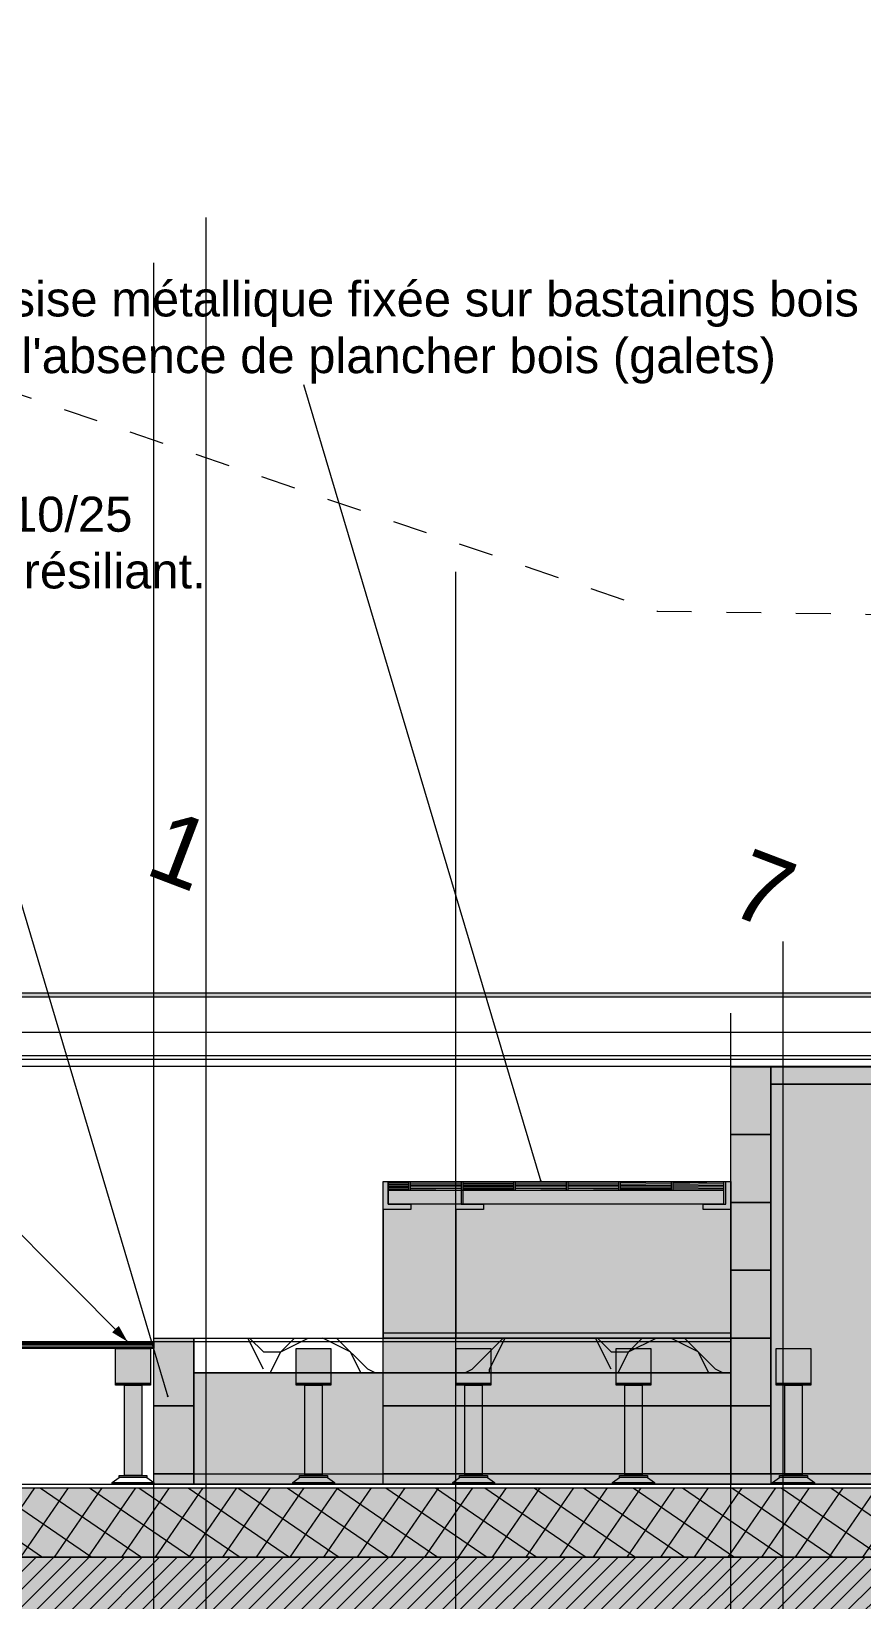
# Model space of a CAD drawing. Header units: metres. Extents: x 1838950 to 1842843, y 5171318 to 5174224.
# Drawn here: x 1841004.913 to 1841007.301, y 5171440.36 to 5171444.868 of the extents above; entities that cross this region are included whole.
import ezdxf

# ---------------------------------------------------------------- set-up
doc = ezdxf.new("R2010")
doc.units = ezdxf.units.M
doc.header["$LTSCALE"] = 0.0254
doc.linetypes.add('VW-01', pattern=[0.41656, 0.20828, -0.20828])
for name, color, linetype, lineweight in [('00 CHAZAL BASTAING BOIS', 7, 'Continuous', 5), ('00 CHAZAL BASTAING BOIS Styrodur', 7, 'Continuous', 5), ('00 CHAZAL Coupe A.5', 7, 'Continuous', 18), ('00 CHAZAL Drainage Hors lot', 7, 'Continuous', 5), ('00 CHAZAL INVISIBLE ARCHI', 7, 'Continuous', 5), ('00 CHAZAL MOBILIER', 7, 'Continuous', 5), ('00 CHAZAL PLATELAGE BOIS', 7, 'Continuous', 5), ('B BATI-murs', 7, 'Continuous', 35), ('B GÈnÈral_Hatch', 7, 'Continuous', 5), ('B Général', 7, 'Continuous', 5), ('C ANNOTATIONS-texte', 7, 'Continuous', 5), ('DWG_141127_DETAI - B GÈnÈral_Hatch', 7, 'Continuous', 5), ('DWG_141127_DETAI - B Général', 7, 'Continuous', 5), ('Général', 7, 'Continuous', 5)]:
    doc.layers.add(name, color=color, linetype=linetype, lineweight=lineweight)
doc.layers.add('00 CHAZAL CONSTRUCTION', color=1, linetype='Continuous', lineweight=5, true_color=0xff0000)
doc.layers.add('SA - galet blanc', color=7, linetype='Continuous', lineweight=18, true_color=0xc0c0c0)
doc.styles.add('Arial', font='arial.ttf')
pattern_1 = [(0, (0.0052917, -0.0070556), (0.00352777777, -0.00440972222), [])]

# ---------------------------------------------------------------- blocks, each defined once
blk = doc.blocks.new('Groupe-138-1-5')
at = {"layer": 'B BATI-murs', "linetype": 'Continuous', "lineweight": 0}
for points in [[(100.8939, -51.0237), (100.9939, -51.0237), (100.9939, -51.0287), (100.8939, -51.0287)], [(100.9189, -51.0287), (100.9689, -51.0287), (100.9689, -51.2887), (100.9189, -51.2887)], [(100.9039, -51.2887), (100.9839, -51.2887), (100.9839, -51.2937), (100.9039, -51.2937)], [(100.8839, -51.3087), (101.0039, -51.3087), (101.0039, -51.3137), (100.8839, -51.3137)]]:
    blk.add_hatch(color=7, dxfattribs=at).paths.add_polyline_path(points)
at = {"layer": 'B BATI-murs', "color": 7, "linetype": 'Continuous', "lineweight": 13}
for p, q in [((100.8839, -51.3087), (100.9039, -51.2937)), ((100.9839, -51.2937), (101.0039, -51.3087))]:
    blk.add_line(p, q, dxfattribs=at)
at = {"layer": 'B BATI-murs', "color": 7, "linetype": 'Continuous', "lineweight": 13, "flags": 128}
for points in [[(100.8939, -51.0237), (100.9939, -51.0237), (100.9939, -51.0287), (100.8939, -51.0287)], [(100.9189, -51.0287), (100.9689, -51.0287), (100.9689, -51.2887), (100.9189, -51.2887)], [(100.9039, -51.2887), (100.9839, -51.2887), (100.9839, -51.2937), (100.9039, -51.2937)], [(100.8839, -51.3087), (101.0039, -51.3087), (101.0039, -51.3137), (100.8839, -51.3137)]]:
    blk.add_lwpolyline(points, close=True, dxfattribs=at)
blk = doc.blocks.new('Groupe-2032-1')
at = {"layer": '00 CHAZAL CONSTRUCTION'}
for p, q in [((1841005.4157, 5171440.242), (1841005.4157, 5171444.3334)), ((1841005.2657, 5171440.242), (1841005.2657, 5171444.2034)), ((1841006.1338, 5171440.242), (1841006.1338, 5171443.3151)), ((1841008.5748, 5171440.2423), (1841008.5748, 5171442.605)), ((1841007.0748, 5171440.2421), (1841007.0748, 5171442.2521)), ((1841008.4248, 5171440.2423), (1841008.4248, 5171442.1808)), ((1841006.9248, 5171440.2421), (1841006.9248, 5171442.0459))]:
    blk.add_line(p, q, dxfattribs=at)
blk = doc.blocks.new('Groupe-2033-1')
at = {"layer": '00 CHAZAL CONSTRUCTION', "flags": 128}
blk.add_lwpolyline([(1841003.3134, 5171442.9915), (1841003.3134, 5171441.9915), (1841009.2224, 5171441.9915), (1841009.2224, 5171440.682), (1841013.8148, 5171440.682), (1841013.8048, 5171441.6819)], dxfattribs=at)
at = {"layer": '00 CHAZAL CONSTRUCTION', "color": 7}
blk.add_blockref('Groupe-2032-1', (0, 0), dxfattribs=at)
at = {"layer": '00 CHAZAL CONSTRUCTION', "char_height": 0.2014, "attachment_point": 1, "rotation": 339.1733, "line_spacing_factor": 0.970891, "style": 'Arial'}
for s, insert in [('1', (1841005.3059, 5171442.6365)), ('7', (1841006.9806, 5171442.524))]:
    blk.add_mtext(s, dxfattribs=dict(at, insert=insert))
blk = doc.blocks.new('Groupe-139-1-5')
at = {"layer": 'B BATI-murs', "linetype": 'Continuous', "lineweight": 0}
for points in [[(101.3539, -51.0237), (101.4539, -51.0237), (101.4539, -51.0287), (101.3539, -51.0287)], [(101.3789, -51.0287), (101.4289, -51.0287), (101.4289, -51.2887), (101.3789, -51.2887)], [(101.3639, -51.2887), (101.4439, -51.2887), (101.4439, -51.2937), (101.3639, -51.2937)], [(101.3439, -51.3087), (101.4639, -51.3087), (101.4639, -51.3137), (101.3439, -51.3137)]]:
    blk.add_hatch(color=7, dxfattribs=at).paths.add_polyline_path(points)
at = {"layer": 'B BATI-murs', "color": 7, "linetype": 'Continuous', "lineweight": 13}
for p, q in [((101.3439, -51.3087), (101.3639, -51.2937)), ((101.4439, -51.2937), (101.4639, -51.3087))]:
    blk.add_line(p, q, dxfattribs=at)
at = {"layer": 'B BATI-murs', "color": 7, "linetype": 'Continuous', "lineweight": 13, "flags": 128}
for points in [[(101.3539, -51.0237), (101.4539, -51.0237), (101.4539, -51.0287), (101.3539, -51.0287)], [(101.3789, -51.0287), (101.4289, -51.0287), (101.4289, -51.2887), (101.3789, -51.2887)], [(101.3639, -51.2887), (101.4439, -51.2887), (101.4439, -51.2937), (101.3639, -51.2937)], [(101.3439, -51.3087), (101.4639, -51.3087), (101.4639, -51.3137), (101.3439, -51.3137)]]:
    blk.add_lwpolyline(points, close=True, dxfattribs=at)
blk = doc.blocks.new('Groupe-140-1-5')
at = {"layer": 'B BATI-murs', "linetype": 'Continuous', "lineweight": 0}
for points in [[(101.8139, -51.0237), (101.9139, -51.0237), (101.9139, -51.0287), (101.8139, -51.0287)], [(101.8389, -51.0287), (101.8889, -51.0287), (101.8889, -51.2887), (101.8389, -51.2887)], [(101.8239, -51.2887), (101.9039, -51.2887), (101.9039, -51.2937), (101.8239, -51.2937)], [(101.8039, -51.3087), (101.9239, -51.3087), (101.9239, -51.3137), (101.8039, -51.3137)]]:
    blk.add_hatch(color=7, dxfattribs=at).paths.add_polyline_path(points)
at = {"layer": 'B BATI-murs', "color": 7, "linetype": 'Continuous', "lineweight": 13}
for p, q in [((101.8039, -51.3087), (101.8239, -51.2937)), ((101.9039, -51.2937), (101.9239, -51.3087))]:
    blk.add_line(p, q, dxfattribs=at)
at = {"layer": 'B BATI-murs', "color": 7, "linetype": 'Continuous', "lineweight": 13, "flags": 128}
for points in [[(101.8139, -51.0237), (101.9139, -51.0237), (101.9139, -51.0287), (101.8139, -51.0287)], [(101.8389, -51.0287), (101.8889, -51.0287), (101.8889, -51.2887), (101.8389, -51.2887)], [(101.8239, -51.2887), (101.9039, -51.2887), (101.9039, -51.2937), (101.8239, -51.2937)], [(101.8039, -51.3087), (101.9239, -51.3087), (101.9239, -51.3137), (101.8039, -51.3137)]]:
    blk.add_lwpolyline(points, close=True, dxfattribs=at)
blk = doc.blocks.new('Groupe-141-1-5')
at = {"layer": 'B BATI-murs', "linetype": 'Continuous', "lineweight": 0}
for points in [[(102.2739, -51.0237), (102.3739, -51.0237), (102.3739, -51.0287), (102.2739, -51.0287)], [(102.2989, -51.0287), (102.3489, -51.0287), (102.3489, -51.2887), (102.2989, -51.2887)], [(102.2839, -51.2887), (102.3639, -51.2887), (102.3639, -51.2937), (102.2839, -51.2937)], [(102.2639, -51.3087), (102.3839, -51.3087), (102.3839, -51.3137), (102.2639, -51.3137)]]:
    blk.add_hatch(color=7, dxfattribs=at).paths.add_polyline_path(points)
at = {"layer": 'B BATI-murs', "color": 7, "linetype": 'Continuous', "lineweight": 13}
for p, q in [((102.2639, -51.3087), (102.2839, -51.2937)), ((102.3639, -51.2937), (102.3839, -51.3087))]:
    blk.add_line(p, q, dxfattribs=at)
at = {"layer": 'B BATI-murs', "color": 7, "linetype": 'Continuous', "lineweight": 13, "flags": 128}
for points in [[(102.2739, -51.0237), (102.3739, -51.0237), (102.3739, -51.0287), (102.2739, -51.0287)], [(102.2989, -51.0287), (102.3489, -51.0287), (102.3489, -51.2887), (102.2989, -51.2887)], [(102.2839, -51.2887), (102.3639, -51.2887), (102.3639, -51.2937), (102.2839, -51.2937)], [(102.2639, -51.3087), (102.3839, -51.3087), (102.3839, -51.3137), (102.2639, -51.3137)]]:
    blk.add_lwpolyline(points, close=True, dxfattribs=at)
blk = doc.blocks.new('Groupe-142-1-5')
at = {"layer": 'B BATI-murs', "linetype": 'Continuous', "lineweight": 0}
for points in [[(102.7339, -51.0237), (102.8339, -51.0237), (102.8339, -51.0287), (102.7339, -51.0287)], [(102.7589, -51.0287), (102.8089, -51.0287), (102.8089, -51.2887), (102.7589, -51.2887)], [(102.7439, -51.2887), (102.8239, -51.2887), (102.8239, -51.2937), (102.7439, -51.2937)], [(102.7239, -51.3087), (102.8439, -51.3087), (102.8439, -51.3137), (102.7239, -51.3137)]]:
    blk.add_hatch(color=7, dxfattribs=at).paths.add_polyline_path(points)
at = {"layer": 'B BATI-murs', "color": 7, "linetype": 'Continuous', "lineweight": 13}
for p, q in [((102.7239, -51.3087), (102.7439, -51.2937)), ((102.8239, -51.2937), (102.8439, -51.3087))]:
    blk.add_line(p, q, dxfattribs=at)
at = {"layer": 'B BATI-murs', "color": 7, "linetype": 'Continuous', "lineweight": 13, "flags": 128}
for points in [[(102.7339, -51.0237), (102.8339, -51.0237), (102.8339, -51.0287), (102.7339, -51.0287)], [(102.7589, -51.0287), (102.8089, -51.0287), (102.8089, -51.2887), (102.7589, -51.2887)], [(102.7439, -51.2887), (102.8239, -51.2887), (102.8239, -51.2937), (102.7439, -51.2937)], [(102.7239, -51.3087), (102.8439, -51.3087), (102.8439, -51.3137), (102.7239, -51.3137)]]:
    blk.add_lwpolyline(points, close=True, dxfattribs=at)
blk = doc.blocks.new('Groupe-2034-1')
at = {"layer": '00 CHAZAL PLATELAGE BOIS', "linetype": 'Continuous', "lineweight": 0, "true_color": 0xead4bf}
for points in [[(1841005.6748, 5171441.082), (1841005.7748, 5171441.082), (1841005.7748, 5171440.982), (1841005.6748, 5171440.982)], [(1841006.1348, 5171441.082), (1841006.2348, 5171441.082), (1841006.2348, 5171440.982), (1841006.1348, 5171440.982)], [(1841006.5948, 5171441.082), (1841006.6948, 5171441.082), (1841006.6948, 5171440.982), (1841006.5948, 5171440.982)], [(1841007.0548, 5171441.082), (1841007.1548, 5171441.082), (1841007.1548, 5171440.982), (1841007.0548, 5171440.982)]]:
    blk.add_hatch(color=254, dxfattribs=at).paths.add_polyline_path(points)
at = {"layer": '00 CHAZAL PLATELAGE BOIS', "flags": 128}
for points in [[(1841005.6748, 5171441.082), (1841005.7748, 5171441.082), (1841005.7748, 5171440.982), (1841005.6748, 5171440.982)], [(1841006.1348, 5171441.082), (1841006.2348, 5171441.082), (1841006.2348, 5171440.982), (1841006.1348, 5171440.982)], [(1841006.5948, 5171441.082), (1841006.6948, 5171441.082), (1841006.6948, 5171440.982), (1841006.5948, 5171440.982)], [(1841007.0548, 5171441.082), (1841007.1548, 5171441.082), (1841007.1548, 5171440.982), (1841007.0548, 5171440.982)]]:
    blk.add_lwpolyline(points, close=True, dxfattribs=at)
at = {"layer": 'Général', "color": 7}
for name in ['Groupe-139-1-5', 'Groupe-140-1-5', 'Groupe-141-1-5', 'Groupe-142-1-5']:
    blk.add_blockref(name, (1840904.3209, 5171492.0056), dxfattribs=at)
blk = doc.blocks.new('Groupe-2035-1')
at = {"layer": 'DWG_141127_DETAI - B GÈnÈral_Hatch', "linetype": 'Continuous', "lineweight": 0, "true_color": 0xa6caf0}
blk.add_hatch(color=151, dxfattribs=at).paths.add_polyline_path([(1841006.1338, 5171441.1119), (1841006.1338, 5171441.1269), (1841006.9248, 5171441.1269), (1841006.9248, 5171441.112)])
at = {"layer": 'DWG_141127_DETAI - B Général', "linetype": 'Continuous', "lineweight": 0, "true_color": 0x800000}
for points in [[(1841006.2138, 5171441.4969), (1841006.2138, 5171441.4819), (1841006.1338, 5171441.482), (1841006.1338, 5171441.562), (1841006.1488, 5171441.562), (1841006.1488, 5171441.497)], [(1841006.9248, 5171441.4819), (1841006.8448, 5171441.4819), (1841006.8448, 5171441.4969), (1841006.9098, 5171441.4969), (1841006.9098, 5171441.5619), (1841006.9248, 5171441.5619)]]:
    blk.add_hatch(color=16, dxfattribs=at).paths.add_polyline_path(points)
at = {"layer": 'DWG_141127_DETAI - B Général', "linetype": 'Continuous', "lineweight": 5, "true_color": 0x808080}
h = blk.add_hatch(dxfattribs=at)
h.set_pattern_fill('BOIS-FIL-HOR', color=8, style=0, pattern_type=2)
h.set_pattern_definition(pattern_1)
h.paths.add_polyline_path([(1841006.1548, 5171441.537), (1841006.1548, 5171441.562), (1841006.2998, 5171441.562), (1841006.2998, 5171441.5369)])
h = blk.add_hatch(dxfattribs=at)
h.set_pattern_fill('BOIS-FIL-HOR', color=8, style=0, pattern_type=2)
h.set_pattern_definition(pattern_1)
h.paths.add_polyline_path([(1841006.3058, 5171441.5369), (1841006.3058, 5171441.562), (1841006.4508, 5171441.562), (1841006.4508, 5171441.537)])
h = blk.add_hatch(dxfattribs=at)
h.set_pattern_fill('BOIS-FIL-HOR', color=8, style=0, pattern_type=2)
h.set_pattern_definition(pattern_1)
h.paths.add_polyline_path([(1841006.4568, 5171441.5369), (1841006.4568, 5171441.562), (1841006.6018, 5171441.562), (1841006.6018, 5171441.537)])
h = blk.add_hatch(dxfattribs=at)
h.set_pattern_fill('BOIS-FIL-HOR', color=8, style=0, pattern_type=2)
h.set_pattern_definition(pattern_1)
h.paths.add_polyline_path([(1841006.6078, 5171441.5369), (1841006.6078, 5171441.562), (1841006.7528, 5171441.562), (1841006.7528, 5171441.537)])
h = blk.add_hatch(dxfattribs=at)
h.set_pattern_fill('BOIS-FIL-HOR', color=8, style=0, pattern_type=2)
h.set_pattern_definition(pattern_1)
h.paths.add_polyline_path([(1841006.7588, 5171441.5369), (1841006.7588, 5171441.562), (1841006.9038, 5171441.562), (1841006.9038, 5171441.537)])
at = {"layer": 'DWG_141127_DETAI - B Général', "linetype": 'Continuous', "lineweight": 0, "true_color": 0xa6caf0}
blk.add_hatch(color=151, dxfattribs=at).paths.add_polyline_path([(1841006.1548, 5171441.537), (1841006.9038, 5171441.537), (1841006.9038, 5171441.4969), (1841006.1548, 5171441.497)])
at = {"layer": 'DWG_141127_DETAI - B GÈnÈral_Hatch'}
for p, q in [((1841006.1338, 5171441.482), (1841006.1338, 5171441.1119)), ((1841006.9248, 5171441.4819), (1841006.9248, 5171441.1269))]:
    blk.add_line(p, q, dxfattribs=at)
at = {"layer": 'DWG_141127_DETAI - B GÈnÈral_Hatch', "flags": 128}
blk.add_lwpolyline([(1841006.1338, 5171441.1119), (1841006.1338, 5171441.1269), (1841006.9248, 5171441.1269), (1841006.9248, 5171441.112)], close=True, dxfattribs=at)
at = {"layer": 'DWG_141127_DETAI - B Général', "color": 7, "linetype": 'Continuous', "lineweight": 5, "flags": 128}
for points in [[(1841006.2138, 5171441.4969), (1841006.2138, 5171441.4819), (1841006.1338, 5171441.482), (1841006.1338, 5171441.562), (1841006.1488, 5171441.562), (1841006.1488, 5171441.497)], [(1841006.1548, 5171441.537), (1841006.1548, 5171441.562), (1841006.2998, 5171441.562), (1841006.2998, 5171441.5369)], [(1841006.3058, 5171441.5369), (1841006.3058, 5171441.562), (1841006.4508, 5171441.562), (1841006.4508, 5171441.537)], [(1841006.4568, 5171441.5369), (1841006.4568, 5171441.562), (1841006.6018, 5171441.562), (1841006.6018, 5171441.537)], [(1841006.6078, 5171441.5369), (1841006.6078, 5171441.562), (1841006.7528, 5171441.562), (1841006.7528, 5171441.537)], [(1841006.7588, 5171441.5369), (1841006.7588, 5171441.562), (1841006.9038, 5171441.562), (1841006.9038, 5171441.537)], [(1841006.9248, 5171441.4819), (1841006.8448, 5171441.4819), (1841006.8448, 5171441.4969), (1841006.9098, 5171441.4969), (1841006.9098, 5171441.5619), (1841006.9248, 5171441.5619)], [(1841006.1548, 5171441.537), (1841006.9038, 5171441.537), (1841006.9038, 5171441.4969), (1841006.1548, 5171441.497)]]:
    blk.add_lwpolyline(points, close=True, dxfattribs=at)
blk = doc.blocks.new('Groupe-2036-1')
at = {"layer": '00 CHAZAL MOBILIER', "linetype": 'Continuous', "lineweight": 0, "true_color": 0xa6caf0}
blk.add_hatch(color=151, dxfattribs=at).paths.add_polyline_path([(1841005.9248, 5171441.562), (1841006.9248, 5171441.5619), (1841006.9248, 5171441.112), (1841005.9248, 5171441.112)])
at = {"layer": 'DWG_141127_DETAI - B GÈnÈral_Hatch', "linetype": 'Continuous', "lineweight": 0, "true_color": 0xa6caf0}
blk.add_hatch(color=151, dxfattribs=at).paths.add_polyline_path([(1841005.9248, 5171441.1119), (1841005.9248, 5171441.1269), (1841006.9248, 5171441.1269), (1841006.9248, 5171441.112)])
at = {"layer": 'DWG_141127_DETAI - B Général', "linetype": 'Continuous', "lineweight": 0, "true_color": 0x800000}
for points in [[(1841006.0048, 5171441.4969), (1841006.0048, 5171441.4819), (1841005.9248, 5171441.482), (1841005.9248, 5171441.562), (1841005.9398, 5171441.562), (1841005.9398, 5171441.497)], [(1841006.9248, 5171441.4819), (1841006.8448, 5171441.4819), (1841006.8448, 5171441.4969), (1841006.9098, 5171441.4969), (1841006.9098, 5171441.5619), (1841006.9248, 5171441.5619)]]:
    blk.add_hatch(color=16, dxfattribs=at).paths.add_polyline_path(points)
at = {"layer": 'DWG_141127_DETAI - B Général', "linetype": 'Continuous', "lineweight": 5, "true_color": 0x808080}
h = blk.add_hatch(dxfattribs=at)
h.set_pattern_fill('BOIS-FIL-HOR', color=8, style=0, pattern_type=2)
h.set_pattern_definition(pattern_1)
h.paths.add_polyline_path([(1841005.9398, 5171441.537), (1841005.9398, 5171441.562), (1841005.9978, 5171441.562), (1841005.9978, 5171441.537)])
h = blk.add_hatch(dxfattribs=at)
h.set_pattern_fill('BOIS-FIL-HOR', color=8, style=0, pattern_type=2)
h.set_pattern_definition(pattern_1)
h.paths.add_polyline_path([(1841006.0038, 5171441.537), (1841006.0038, 5171441.562), (1841006.1488, 5171441.562), (1841006.1488, 5171441.5369)])
h = blk.add_hatch(dxfattribs=at)
h.set_pattern_fill('BOIS-FIL-HOR', color=8, style=0, pattern_type=2)
h.set_pattern_definition(pattern_1)
h.paths.add_polyline_path([(1841006.1548, 5171441.537), (1841006.1548, 5171441.562), (1841006.2998, 5171441.562), (1841006.2998, 5171441.5369)])
h = blk.add_hatch(dxfattribs=at)
h.set_pattern_fill('BOIS-FIL-HOR', color=8, style=0, pattern_type=2)
h.set_pattern_definition(pattern_1)
h.paths.add_polyline_path([(1841006.3058, 5171441.5369), (1841006.3058, 5171441.562), (1841006.4508, 5171441.562), (1841006.4508, 5171441.537)])
h = blk.add_hatch(dxfattribs=at)
h.set_pattern_fill('BOIS-FIL-HOR', color=8, style=0, pattern_type=2)
h.set_pattern_definition(pattern_1)
h.paths.add_polyline_path([(1841006.4568, 5171441.5369), (1841006.4568, 5171441.562), (1841006.6018, 5171441.562), (1841006.6018, 5171441.537)])
h = blk.add_hatch(dxfattribs=at)
h.set_pattern_fill('BOIS-FIL-HOR', color=8, style=0, pattern_type=2)
h.set_pattern_definition(pattern_1)
h.paths.add_polyline_path([(1841006.6078, 5171441.5369), (1841006.6078, 5171441.562), (1841006.7528, 5171441.562), (1841006.7528, 5171441.537)])
h = blk.add_hatch(dxfattribs=at)
h.set_pattern_fill('BOIS-FIL-HOR', color=8, style=0, pattern_type=2)
h.set_pattern_definition(pattern_1)
h.paths.add_polyline_path([(1841006.7588, 5171441.5369), (1841006.7588, 5171441.562), (1841006.9038, 5171441.562), (1841006.9038, 5171441.537)])
at = {"layer": 'DWG_141127_DETAI - B Général', "linetype": 'Continuous', "lineweight": 0, "true_color": 0xa6caf0}
blk.add_hatch(color=151, dxfattribs=at).paths.add_polyline_path([(1841005.9398, 5171441.537), (1841006.9038, 5171441.537), (1841006.9038, 5171441.4969), (1841005.9398, 5171441.497)])
at = {"layer": '00 CHAZAL MOBILIER', "flags": 128}
blk.add_lwpolyline([(1841005.9248, 5171441.562), (1841006.9248, 5171441.5619), (1841006.9248, 5171441.112), (1841005.9248, 5171441.112)], close=True, dxfattribs=at)
at = {"layer": 'DWG_141127_DETAI - B GÈnÈral_Hatch'}
for p, q in [((1841005.9248, 5171441.482), (1841005.9248, 5171441.1119)), ((1841006.9248, 5171441.4819), (1841006.9248, 5171441.1269))]:
    blk.add_line(p, q, dxfattribs=at)
at = {"layer": 'DWG_141127_DETAI - B GÈnÈral_Hatch', "flags": 128}
blk.add_lwpolyline([(1841005.9248, 5171441.1119), (1841005.9248, 5171441.1269), (1841006.9248, 5171441.1269), (1841006.9248, 5171441.112)], close=True, dxfattribs=at)
at = {"layer": 'DWG_141127_DETAI - B Général', "color": 7, "linetype": 'Continuous', "lineweight": 5, "flags": 128}
for points in [[(1841006.0048, 5171441.4969), (1841006.0048, 5171441.4819), (1841005.9248, 5171441.482), (1841005.9248, 5171441.562), (1841005.9398, 5171441.562), (1841005.9398, 5171441.497)], [(1841005.9398, 5171441.537), (1841005.9398, 5171441.562), (1841005.9978, 5171441.562), (1841005.9978, 5171441.537)], [(1841006.0038, 5171441.537), (1841006.0038, 5171441.562), (1841006.1488, 5171441.562), (1841006.1488, 5171441.5369)], [(1841006.1548, 5171441.537), (1841006.1548, 5171441.562), (1841006.2998, 5171441.562), (1841006.2998, 5171441.5369)], [(1841006.3058, 5171441.5369), (1841006.3058, 5171441.562), (1841006.4508, 5171441.562), (1841006.4508, 5171441.537)], [(1841006.4568, 5171441.5369), (1841006.4568, 5171441.562), (1841006.6018, 5171441.562), (1841006.6018, 5171441.537)], [(1841006.6078, 5171441.5369), (1841006.6078, 5171441.562), (1841006.7528, 5171441.562), (1841006.7528, 5171441.537)], [(1841006.7588, 5171441.5369), (1841006.7588, 5171441.562), (1841006.9038, 5171441.562), (1841006.9038, 5171441.537)], [(1841006.9248, 5171441.4819), (1841006.8448, 5171441.4819), (1841006.8448, 5171441.4969), (1841006.9098, 5171441.4969), (1841006.9098, 5171441.5619), (1841006.9248, 5171441.5619)], [(1841005.9398, 5171441.537), (1841006.9038, 5171441.537), (1841006.9038, 5171441.4969), (1841005.9398, 5171441.497)]]:
    blk.add_lwpolyline(points, close=True, dxfattribs=at)
at = {"layer": '00 CHAZAL INVISIBLE ARCHI', "color": 7, "transparency": 33554687}
blk.add_blockref('Groupe-2035-1', (0, 0), dxfattribs=at)
blk = doc.blocks.new('Groupe-2044-1')
at = {"layer": 'B Général', "color": 1, "linetype": 'VW-01', "lineweight": 18, "flags": 128}
blk.add_lwpolyline([(1840936.5064, 5171458.0611), (1840940.7116, 5171457.882), (1840941.2915, 5171457.882), (1840947.3725, 5171455.692), (1840961.6099, 5171452.192), (1840964.5628, 5171451.932), (1840975.7353, 5171449.272), (1840978.6482, 5171449.072), (1840980.8924, 5171448.462), (1840986.0321, 5171447.462), (1840996.4024, 5171445.602), (1841002.6533, 5171444.582), (1841006.7128, 5171443.202), (1841010.8243, 5171443.142), (1841012.8506, 5171442.8693), (1841013.3502, 5171442.8693)], dxfattribs=at)

msp = doc.modelspace()

# ---------------------------------------------------------------- hatches: boundary and pattern name
at = {"layer": '00 CHAZAL BASTAING BOIS', "linetype": 'Continuous', "lineweight": 0, "true_color": 0xa66c37}
for points in [[(1841006.9248, 5171441.892), (1841007.0398, 5171441.892), (1841007.0398, 5171441.697), (1841006.9248, 5171441.697)], [(1841006.9248, 5171441.697), (1841007.0398, 5171441.697), (1841007.0398, 5171441.502), (1841006.9248, 5171441.502)], [(1841006.9248, 5171441.502), (1841007.0398, 5171441.502), (1841007.0398, 5171441.307), (1841006.9248, 5171441.307)], [(1841006.9248, 5171441.307), (1841007.0398, 5171441.307), (1841007.0398, 5171441.112), (1841006.9248, 5171441.112)], [(1841005.2657, 5171441.112), (1841005.3807, 5171441.112), (1841005.3807, 5171440.917), (1841005.2657, 5171440.917)], [(1841006.9248, 5171441.112), (1841007.0398, 5171441.112), (1841007.0398, 5171440.917), (1841006.9248, 5171440.917)], [(1841005.2657, 5171440.917), (1841005.3807, 5171440.917), (1841005.3807, 5171440.722), (1841005.2657, 5171440.722)], [(1841006.9248, 5171440.917), (1841007.0398, 5171440.917), (1841007.0398, 5171440.722), (1841006.9248, 5171440.722)]]:
    msp.add_hatch(color=35, dxfattribs=at).paths.add_polyline_path(points)
at = {"layer": '00 CHAZAL BASTAING BOIS', "linetype": 'Continuous', "lineweight": 0, "true_color": 0xcc5500, "transparency": 33554687}
msp.add_hatch(color=32, dxfattribs=at).paths.add_polyline_path([(1841007.0398, 5171441.892), (1841008.4598, 5171441.892), (1841008.4598, 5171441.842), (1841007.0398, 5171441.842)])
at = {"layer": '00 CHAZAL BASTAING BOIS', "linetype": 'Continuous', "lineweight": 0, "true_color": 0xccbb66, "transparency": 33554687}
msp.add_hatch(color=43, dxfattribs=at).paths.add_polyline_path([(1841007.0398, 5171441.842), (1841008.4598, 5171441.842), (1841008.4598, 5171440.722), (1841007.0398, 5171440.722)])
at = {"layer": '00 CHAZAL BASTAING BOIS', "linetype": 'Continuous', "lineweight": 0}
for points in [[(1841006.3783, 5171441.5652), (1841006.3783, 5171441.562), (1841006.3766, 5171441.5648)], [(1841005.3063, 5171440.9463), (1841005.3063, 5171440.943), (1841005.3047, 5171440.9459)]]:
    msp.add_hatch(color=7, dxfattribs=at).paths.add_polyline_path(points)
at = {"layer": '00 CHAZAL BASTAING BOIS', "linetype": 'Continuous', "lineweight": 0, "true_color": 0xa66c37, "transparency": 33554559}
for points in [[(1841005.9248, 5171441.1119), (1841006.9248, 5171441.1119), (1841006.9248, 5171440.917), (1841005.9248, 5171440.917)], [(1841005.9248, 5171440.917), (1841006.9248, 5171440.917), (1841006.9248, 5171440.722), (1841005.9248, 5171440.722)]]:
    msp.add_hatch(color=35, dxfattribs=at).paths.add_polyline_path(points)
at = {"layer": '00 CHAZAL BASTAING BOIS Styrodur', "linetype": 'Continuous', "lineweight": 0, "true_color": 0x6666cc}
for points in [[(1841005.3807, 5171441.012), (1841006.9248, 5171441.012), (1841006.9248, 5171440.692), (1841005.3807, 5171440.692)], [(1841005.2657, 5171440.722), (1841005.3807, 5171440.722), (1841005.3807, 5171440.692), (1841005.2657, 5171440.692)], [(1841006.9248, 5171440.722), (1841007.0398, 5171440.722), (1841007.0398, 5171440.692), (1841006.9248, 5171440.692)]]:
    msp.add_hatch(color=173, dxfattribs=at).paths.add_polyline_path(points)
at = {"layer": '00 CHAZAL BASTAING BOIS Styrodur', "linetype": 'Continuous', "lineweight": 0, "true_color": 0x6666cc, "transparency": 33554559}
msp.add_hatch(color=173, dxfattribs=at).paths.add_polyline_path([(1841005.9248, 5171440.722), (1841006.9248, 5171440.722), (1841006.9248, 5171440.692), (1841005.9248, 5171440.692)])
at = {"layer": '00 CHAZAL Drainage Hors lot', "linetype": 'Continuous', "lineweight": 0, "transparency": 33554687}
msp.add_hatch(color=255, dxfattribs=at).paths.add_polyline_path([(1841005.3807, 5171440.722), (1841011.0598, 5171440.722), (1841011.0598, 5171440.692), (1841005.3807, 5171440.692)])
at = {"layer": '00 CHAZAL PLATELAGE BOIS', "linetype": 'Continuous', "lineweight": 0, "true_color": 0xead4bf}
msp.add_hatch(color=254, dxfattribs=at).paths.add_polyline_path([(1841005.1557, 5171441.082), (1841005.2557, 5171441.082), (1841005.2557, 5171440.982), (1841005.1557, 5171440.982)])
at = {"layer": 'B GÈnÈral_Hatch', "linetype": 'Continuous', "lineweight": 0, "true_color": 0xffffff}
for points in [[(1841002.6089, 5171440.682), (1841012.6748, 5171440.682), (1841012.6748, 5171440.482), (1841002.6089, 5171440.482), (1841002.6089, 5171440.682)], [(1841012.6748, 5171440.242), (1841012.8348, 5171440.482), (1841002.6089, 5171440.482), (1841002.6089, 5171440.242), (1841012.6748, 5171440.242)]]:
    msp.add_hatch(color=7, dxfattribs=at).paths.add_polyline_path(points)
at = {"layer": 'B GÈnÈral_Hatch', "linetype": 'Continuous', "lineweight": 5}
h = msp.add_hatch(dxfattribs=at)
h.set_pattern_fill('50_BETON', style=0, pattern_type=2)
h.set_pattern_definition([(45, (0, 0), (0.02425347222222, -0.02645833333333), [])])
h.paths.add_polyline_path([(1841012.6748, 5171440.242), (1841012.8348, 5171440.482), (1841002.6089, 5171440.482), (1841002.6089, 5171440.242)])
at = {"layer": 'B Général', "linetype": 'Continuous', "lineweight": 0, "true_color": 0xbbbbbb}
msp.add_hatch(color=9, dxfattribs=at).paths.add_polyline_path([(1840998.6754, 5171442.0934), (1841012.7548, 5171442.0934), (1841012.7548, 5171442.1034), (1840998.6754, 5171442.1034)])
at = {"layer": 'B Général', "linetype": 'Continuous', "lineweight": 5, "true_color": 0x808080}
h = msp.add_hatch(dxfattribs=at)
h.set_pattern_fill('BOIS FIL HOR', color=8, style=0, pattern_type=2)
h.set_pattern_definition([(0, (0.0052917, -0.0070556), (0.0035277777744923, -0.0044097222218115), [])])
h.paths.add_polyline_path([(1841002.4489, 5171441.102), (1841005.2657, 5171441.102), (1841005.2657, 5171441.082), (1841002.4489, 5171441.082)])
h = msp.add_hatch(dxfattribs=at)
h.set_pattern_fill('02_ISOLANT', color=8, style=0, pattern_type=2)
h.set_pattern_definition([(145.7235947439, (388.169114, 220.86958), (-0.0450548647166, -0.0661064230266), []), (-124.2764052561, (388.169114, 220.86958), (-0.0661064230266, 0.0450548647166), [])])
h.paths.add_polyline_path([(1841002.6089, 5171440.682), (1841012.6748, 5171440.682), (1841012.6748, 5171440.482), (1841002.6089, 5171440.482)])
at = {"layer": 'SA - galet blanc', "linetype": 'Continuous', "lineweight": 18, "true_color": 0xc0c0c0}
h = msp.add_hatch(dxfattribs=at)
h.set_pattern_fill('GRANULATS4', color=9, style=0, pattern_type=2)
h.set_pattern_definition([(0, (1841044.4299, 5171431.3219), (0, 1), [0.05, -0.95]), (0, (1841044.435, 5171431.3219), (0, 1), [0.05, -0.95]), (0, (1841044.6799, 5171431.4219), (0, 1), [0.05, -0.95]), (0, (1841044.1799, 5171431.5219), (0, 1), [0.1, -0.9]), (0, (1841043.9299, 5171431.5719), (0, 1), [0.15, -0.85]), (0, (1841044.4299, 5171431.6219), (0, 1), [0.1, -0.9]), (0, (1841044.435, 5171431.6219), (0, 1), [0.15, -0.85]), (0, (1841044.3799, 5171431.7719), (0, 1), [0.15, -0.85]), (0, (1841044.1299, 5171431.8219), (0, 1), [0.15, -0.85]), (0, (1841044.1426, 5171431.8219), (0, 1), [0.15, -0.85]), (0, (1841043.9299, 5171431.9719), (0, 1), [0.15, -0.85]), (0, (1841043.935, 5171431.9719), (0, 1), [0.05, -0.95]), (0, (1841044.5799, 5171432.0719), (0, 1), [0.05, -0.95]), (0, (1841044.3799, 5171432.1719), (0, 1), [0.1, -0.9]), (90, (1841043.7299, 5171432.2219), (-1, 6e-17), [0.1, -0.9]), (90, (1841043.8299, 5171431.5219), (-1, 6e-17), [0.05, -0.95]), (90, (1841043.8299, 5171431.5257), (-1, 6e-17), [0.15, -0.85]), (90, (1841044.0799, 5171431.6219), (-1, 6e-17), [0.2, -0.8]), (90, (1841044.0799, 5171431.6282), (-1, 6e-17), [0.05, -0.95]), (90, (1841044.2299, 5171431.8719), (-1, 6e-17), [0.15, -0.85]), (90, (1841044.2799, 5171431.4219), (-1, 6e-17), [0.1, -0.9]), (90, (1841044.3299, 5171432.2219), (-1, 6e-17), [0.1, -0.9]), (90, (1841044.3799, 5171431.6219), (-1, 6e-17), [0.1, -0.9]), (90, (1841044.3799, 5171431.6371), (-1, 6e-17), [0.05, -0.95]), (90, (1841044.5299, 5171432.1219), (-1, 6e-17), [0.05, -0.95]), (90, (1841044.5299, 5171432.1244), (-1, 6e-17), [0.05, -0.95]), (90, (1841044.5799, 5171431.6719), (-1, 6e-17), [0.1, -0.9]), (90, (1841044.5799, 5171431.6782), (-1, 6e-17), [0.1, -0.9]), (90, (1841044.6299, 5171431.4219), (-1, 6e-17), [0.1, -0.9]), (45, (1841043.7799, 5171431.4219), (0, 1), [0.14142, -1.272793]), (45, (1841043.7875, 5171431.4295), (0, 1), [0.212132, -1.202082]), (45, (1841043.7299, 5171431.4219), (0, 1), [0.141421, -1.272792]), (45, (1841044.2799, 5171431.5219), (0, 1), [0.141421, -1.272792]), (45, (1841044.1799, 5171432.0219), (0, 1), [0.141421, -1.272792]), (45, (1841044.6299, 5171431.5219), (0, 1), [0.141421, -1.272792]), (45, (1841043.7799, 5171431.6219), (0, 1), [0.07071, -1.343503]), (45, (1841043.8799, 5171431.9219), (0, 1), [0.07071, -1.343503]), (45, (1841043.9799, 5171431.5719), (0, 1), [0.07071, -1.343503]), (45, (1841044.0799, 5171431.9219), (0, 1), [0.07071, -1.343503]), (45, (1841044.3799, 5171431.7219), (0, 1), [0.07071, -1.343503]), (45, (1841044.3799, 5171432.2719), (0, 1), [0.07071, -1.343503]), (45, (1841044.4799, 5171432.1719), (0, 1), [0.07071, -1.343503]), (45, (1841044.5299, 5171431.6219), (0, 1), [0.07071, -1.343503]), (45, (1841044.5799, 5171431.3719), (0, 1), [0.07071, -1.343503]), (45, (1841044.5799, 5171431.7719), (0, 1), [0.07071, -1.343503]), (45, (1841044.5799, 5171432.2719), (0, 1), [0.07071, -1.343503]), (45, (1841044.6299, 5171432.0719), (0, 1), [0.07071, -1.343503]), (135, (1841044.4299, 5171432.1719), (-1, 0), [0.07071, -1.343503]), (135, (1841044.5299, 5171432.2719), (-1, 0), [0.07071, -1.343503]), (135, (1841044.5799, 5171432.0719), (-1, 0), [0.07071, -1.343503]), (135, (1841044.7299, 5171432.2719), (-1, 0), [0.07071, -1.343503]), (135, (1841044.2299, 5171431.9219), (-1, 0), [0.07071, -1.343503]), (135, (1841044.1299, 5171431.8219), (-1, 0), [0.07071, -1.343503]), (135, (1841043.8299, 5171431.5719), (-1, 0), [0.07071, -1.343503]), (135, (1841043.9299, 5171431.5719), (-1, 0), [0.07071, -1.343503]), (135, (1841044.0299, 5171431.9219), (-1, 0), [0.07071, -1.343503]), (135, (1841043.8299, 5171431.7719), (-1, 0), [0.07071, -1.343503]), (135, (1841044.4299, 5171431.6219), (-1, 0), [0.07071, -1.343503]), (135, (1841044.5799, 5171431.7219), (-1, 0), [0.07071, -1.343503]), (135, (1841044.6299, 5171431.5219), (-1, 0), [0.07071, -1.343503]), (135, (1841044.6299, 5171431.6219), (-1, 0), [0.07071, -1.343503]), (135, (1841044.6799, 5171431.4219), (-1, 0), [0.07071, -1.343503]), (135, (1841043.8799, 5171432.0219), (-1, 0), [0.141421, -1.272792]), (135, (1841044.3799, 5171431.7219), (-1, 0), [0.141421, -1.272792]), (135, (1841044.3299, 5171431.3719), (-1, 0), [0.353553, -1.06066]), (26.565, (1841043.7299, 5171431.8219), (1, -5e-11), [0.1118, -2.124268]), (26.565, (1841043.8799, 5171431.5219), (1, -5e-11), [0.1118, -2.124268]), (26.565, (1841044.0799, 5171431.9719), (1, -5e-11), [0.1118, -2.124268]), (26.565, (1841044.4799, 5171431.3219), (1, -5e-11), [0.1118, -2.124268]), (26.565, (1841044.3299, 5171431.5719), (1, -5e-11), [0.1118, -2.124268]), (26.565, (1841044.4299, 5171431.7719), (1, -5e-11), [0.1118, -2.124268]), (26.565, (1841044.2799, 5171432.1219), (1, -5e-11), [0.1118, -2.124268]), (26.565, (1841044.6299, 5171432.0719), (1, -5e-11), [0.1118, -2.124268]), (63.435, (1841043.8299, 5171431.8219), (-5e-11, 1), [0.1118, -2.124268]), (63.435, (1841043.8299, 5171431.8719), (-5e-11, 1), [0.1118, -2.124268]), (63.435, (1841044.2299, 5171432.0219), (-5e-11, 1), [0.2236, -2.012468]), (63.435, (1841044.5799, 5171431.9719), (-5e-11, 1), [0.1118, -2.124268]), (63.435, (1841044.5299, 5171431.8219), (-5e-11, 1), [0.1118, -2.124268]), (63.435, (1841044.0299, 5171431.6219), (-5e-11, 1), [0.1118, -2.124268]), (63.435, (1841044.5299, 5171432.1719), (-5e-11, 1), [0.1118, -2.124268]), (63.435, (1841044.6799, 5171432.1219), (-5e-11, 1), [0.1118, -2.124268]), (116.565, (1841043.7799, 5171432.1219), (5e-11, 1), [0.1118, -2.124268]), (116.565, (1841044.3299, 5171431.3219), (5e-11, 1), [0.1118, -2.124268]), (116.565, (1841043.8799, 5171431.9719), (5e-11, 1), [0.1118, -2.124268]), (116.565, (1841044.6299, 5171431.8719), (5e-11, 1), [0.1118, -2.124268]), (116.565, (1841044.2799, 5171431.8219), (5e-11, 1), [0.1118, -2.124268]), (116.565, (1841044.5799, 5171432.0219), (5e-11, 1), [0.1118, -2.124268]), (116.565, (1841044.0799, 5171431.8219), (5e-11, 1), [0.1118, -2.124268]), (116.565, (1841043.8799, 5171431.6219), (5e-11, 1), [0.1118, -2.124268]), (153.435, (1841043.8299, 5171432.0719), (-1, -5e-11), [0.1118, -2.124268]), (153.435, (1841044.1799, 5171431.5219), (-1, -5e-11), [0.1118, -2.124268]), (153.435, (1841043.9799, 5171431.9719), (-1, -5e-11), [0.1118, -2.124268]), (153.435, (1841044.5799, 5171431.5719), (-1, -5e-11), [0.1118, -2.124268]), (153.435, (1841044.4299, 5171431.3219), (-1, -5e-11), [0.1118, -2.124268]), (153.435, (1841044.5299, 5171432.1219), (-1, -5e-11), [0.1118, -2.124268]), (153.435, (1841044.3799, 5171431.7719), (-1, -5e-11), [0.1118, -2.124268]), (153.435, (1841044.7299, 5171431.8219), (-1, -5e-11), [0.1118, -2.124268]), (-116.565, (1841043.7799, 5171431.4219), (5e-11, -1), [0.1118, -2.124268])])
h.paths.add_polyline_path([(1841005.3807, 5171441.112), (1841006.9248, 5171441.112), (1841006.9248, 5171441.012), (1841005.3807, 5171441.012)])

# ---------------------------------------------------------------- linework, layer by layer
at = {"layer": '00 CHAZAL BASTAING BOIS'}
for p, q in [((1841005.6958, 5171443.8534), (1841006.3783, 5171441.562)), ((1841004.6238, 5171443.2345), (1841005.3063, 5171440.943))]:
    msp.add_line(p, q, dxfattribs=at)
at = {"layer": '00 CHAZAL BASTAING BOIS', "flags": 128}
for points in [[(1841006.9248, 5171441.892), (1841007.0398, 5171441.892), (1841007.0398, 5171441.697), (1841006.9248, 5171441.697)], [(1841006.9248, 5171441.697), (1841007.0398, 5171441.697), (1841007.0398, 5171441.502), (1841006.9248, 5171441.502)], [(1841006.9248, 5171441.502), (1841007.0398, 5171441.502), (1841007.0398, 5171441.307), (1841006.9248, 5171441.307)], [(1841006.9248, 5171441.307), (1841007.0398, 5171441.307), (1841007.0398, 5171441.112), (1841006.9248, 5171441.112)], [(1841005.2657, 5171441.112), (1841005.3807, 5171441.112), (1841005.3807, 5171440.917), (1841005.2657, 5171440.917)], [(1841006.9248, 5171441.112), (1841007.0398, 5171441.112), (1841007.0398, 5171440.917), (1841006.9248, 5171440.917)], [(1841005.2657, 5171440.917), (1841005.3807, 5171440.917), (1841005.3807, 5171440.722), (1841005.2657, 5171440.722)], [(1841006.9248, 5171440.917), (1841007.0398, 5171440.917), (1841007.0398, 5171440.722), (1841006.9248, 5171440.722)]]:
    msp.add_lwpolyline(points, close=True, dxfattribs=at)
at = {"layer": '00 CHAZAL BASTAING BOIS', "transparency": 33554687, "flags": 128}
for points in [[(1841007.0398, 5171441.892), (1841008.4598, 5171441.892), (1841008.4598, 5171441.842), (1841007.0398, 5171441.842)], [(1841007.0398, 5171441.842), (1841008.4598, 5171441.842), (1841008.4598, 5171440.722), (1841007.0398, 5171440.722)]]:
    msp.add_lwpolyline(points, close=True, dxfattribs=at)
at = {"layer": '00 CHAZAL BASTAING BOIS', "lineweight": 5, "flags": 128}
for points in [[(1841006.3783, 5171441.5652), (1841006.3783, 5171441.562), (1841006.3766, 5171441.5648)], [(1841005.3063, 5171440.9463), (1841005.3063, 5171440.943), (1841005.3047, 5171440.9459)]]:
    msp.add_lwpolyline(points, close=True, dxfattribs=at)
at = {"layer": '00 CHAZAL BASTAING BOIS', "transparency": 33554559, "flags": 128}
for points in [[(1841005.9248, 5171441.1119), (1841006.9248, 5171441.1119), (1841006.9248, 5171440.917), (1841005.9248, 5171440.917)], [(1841005.9248, 5171440.917), (1841006.9248, 5171440.917), (1841006.9248, 5171440.722), (1841005.9248, 5171440.722)]]:
    msp.add_lwpolyline(points, close=True, dxfattribs=at)
at = {"layer": '00 CHAZAL BASTAING BOIS Styrodur', "flags": 128}
for points in [[(1841005.3807, 5171441.012), (1841006.9248, 5171441.012), (1841006.9248, 5171440.692), (1841005.3807, 5171440.692)], [(1841005.2657, 5171440.722), (1841005.3807, 5171440.722), (1841005.3807, 5171440.692), (1841005.2657, 5171440.692)], [(1841006.9248, 5171440.722), (1841007.0398, 5171440.722), (1841007.0398, 5171440.692), (1841006.9248, 5171440.692)]]:
    msp.add_lwpolyline(points, close=True, dxfattribs=at)
at = {"layer": '00 CHAZAL BASTAING BOIS Styrodur', "transparency": 33554559, "flags": 128}
msp.add_lwpolyline([(1841005.9248, 5171440.722), (1841006.9248, 5171440.722), (1841006.9248, 5171440.692), (1841005.9248, 5171440.692)], close=True, dxfattribs=at)
at = {"layer": '00 CHAZAL Drainage Hors lot', "transparency": 33554687, "flags": 128}
msp.add_lwpolyline([(1841005.3807, 5171440.722), (1841011.0598, 5171440.722), (1841011.0598, 5171440.692), (1841005.3807, 5171440.692)], close=True, dxfattribs=at)
at = {"layer": '00 CHAZAL PLATELAGE BOIS', "flags": 128}
msp.add_lwpolyline([(1841005.1557, 5171441.082), (1841005.2557, 5171441.082), (1841005.2557, 5171440.982), (1841005.1557, 5171440.982)], close=True, dxfattribs=at)
at = {"layer": 'B Général', "color": 7, "linetype": 'Continuous', "lineweight": 13}
msp.add_line((1841012.9248, 5171441.9232), (1841002.4357, 5171441.9232), dxfattribs=at)
at = {"layer": 'B Général', "color": 7, "linetype": 'Continuous', "lineweight": 5}
for p, q in [((1841012.6648, 5171441.9132), (1841002.4357, 5171441.9132)), ((1841012.6648, 5171441.8932), (1841002.4357, 5171441.8932)), ((1841002.6089, 5171441.102), (1841006.9248, 5171441.102)), ((1841002.6089, 5171440.482), (1841012.6748, 5171440.482))]:
    msp.add_line(p, q, dxfattribs=at)
at = {"layer": 'B Général', "color": 7, "linetype": 'Continuous', "lineweight": 18}
msp.add_line((1841002.6089, 5171440.482), (1841012.6748, 5171440.482), dxfattribs=at)
at = {"layer": 'B Général', "color": 7, "linetype": 'Continuous', "lineweight": 5, "flags": 128}
for points in [[(1840998.6754, 5171442.0934), (1841012.7548, 5171442.0934), (1841012.7548, 5171442.1034), (1840998.6754, 5171442.1034)], [(1841002.6089, 5171440.682), (1841012.6748, 5171440.682), (1841012.6748, 5171440.482), (1841002.6089, 5171440.482)]]:
    msp.add_lwpolyline(points, close=True, dxfattribs=at)
at = {"layer": 'B Général', "flags": 128}
msp.add_lwpolyline([(1841002.4489, 5171441.102), (1841005.2657, 5171441.102), (1841005.2657, 5171441.082), (1841002.4489, 5171441.082)], close=True, dxfattribs=at)
at = {"layer": 'B Général', "color": 150, "lineweight": 18, "true_color": 0x007fff, "flags": 128}
msp.add_lwpolyline([(1841002.6189, 5171440.842), (1841002.6189, 5171440.692), (1841012.6648, 5171440.692), (1841012.6648, 5171440.842)], dxfattribs=at)
at = {"layer": 'C ANNOTATIONS-texte', "color": 7, "linetype": 'Continuous', "lineweight": 5, "flags": 128}
msp.add_lwpolyline([(1841003.9018, 5171441.6524), (1841004.6418, 5171441.6524), (1841005.1899, 5171441.102)], dxfattribs=at)
at = {"layer": 'C ANNOTATIONS-texte', "color": 7, "linetype": 'Continuous', "lineweight": 5}
msp.add_solid([(1841005.1649, 5171441.1472), (1841005.1899, 5171441.102), (1841005.1456, 5171441.1286)], dxfattribs=at)
at = {"layer": 'SA - galet blanc', "color": 7, "linetype": 'Continuous', "lineweight": 5, "flags": 128}
msp.add_lwpolyline([(1841005.3807, 5171441.112), (1841006.9248, 5171441.112), (1841006.9248, 5171441.012), (1841005.3807, 5171441.012)], close=True, dxfattribs=at)

# ---------------------------------------------------------------- block references
at = {"layer": '00 CHAZAL CONSTRUCTION', "color": 7}
msp.add_blockref('Groupe-2033-1', (0, 0), dxfattribs=at)
at = {"layer": '00 CHAZAL INVISIBLE ARCHI', "color": 7}
for name in ['Groupe-2044-1', 'Groupe-2034-1']:
    msp.add_blockref(name, (0, 0), dxfattribs=at)
at = {"layer": '00 CHAZAL MOBILIER', "color": 7}
msp.add_blockref('Groupe-2036-1', (0, 0), dxfattribs=at)
at = {"layer": 'Général', "color": 7}
msp.add_blockref('Groupe-138-1-5', (1840904.2619, 5171492.0056), dxfattribs=at)

# ---------------------------------------------------------------- texts
at = {"layer": '00 CHAZAL Coupe A.5', "char_height": 0.100689, "attachment_point": 1, "line_spacing_factor": 0.970891, "style": 'Arial'}
for s, insert in [("Assise métallique fixée sur bastaings bois\\Pen l'absence de plancher bois (galets)", (1841004.6896, 5171444.1497)), ('Galet en marbre de Carare 10/25\\Pépaisseur 10 cm, posés sur résiliant.', (1841003.1323, 5171443.5308))]:
    msp.add_mtext(s, dxfattribs=dict(at, insert=insert))

doc.saveas('drawing.dxf')
